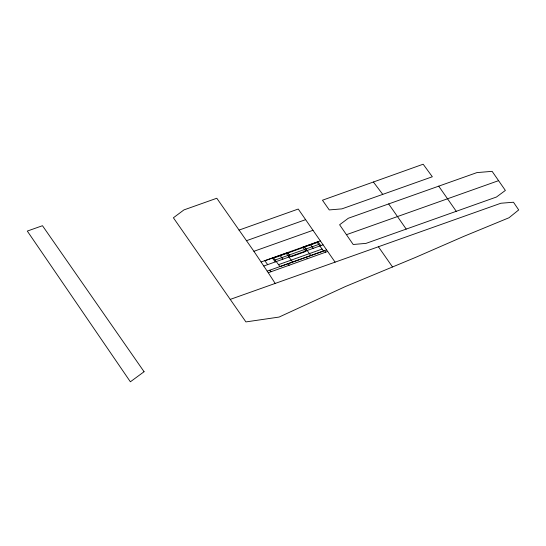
<?xml version="1.0" encoding="UTF-8"?>
<svg xmlns="http://www.w3.org/2000/svg" width="546" height="546" viewBox="0 0 546 546"><rect width="100%" height="100%" fill="white"/><g stroke="black" fill="none" stroke-linecap="round" stroke-linejoin="round"><path stroke-width="0.82" d="M275.129 260.019L318.707 244.431M263.814 266.011L323.055 244.82M278.528 264.66L322.099 249.065M267.192 271.137L326.583 249.891M230.2 299.413L500.88 203.242L513.479 202.232L518.7 209.93L509.029 217.745L463.827 236.357L415.622 257.378L345.256 286.602L279.108 317.062L245.918 321.915L173.396 217.786L183.934 209.91L216.796 198.246L253.91 251.296L268.243 272.727L327.675 251.46M238.998 230.112L298.246 209.036L335.094 262.135M246.328 240.752L305.637 219.649M382.746 194.376L432.33 176.761L423.17 164.209L322.468 200.218L329.245 209.923L341.885 208.872L382.746 194.376L373.396 182.009M253.91 251.296L313.008 230.289M388.663 203.931L476.945 172.591L492.117 171.348L505.371 190.438L496.444 197.031L366.025 243.373L353.194 244.492L339.612 224.768L348.314 218.25L388.663 203.931L406.197 229.074M261.138 261.957L320.338 240.916M346.464 234.684L498.512 180.678M320.83 245.618L318.004 241.755L302.812 247.188L305.924 251.433L290.731 256.866L287.626 252.621L264.844 260.77L267.67 264.633M324.501 250.634L325.634 252.177M310.408 244.471L313.233 248.334M304.613 247.024L310.851 255.542M306.279 257.152L307.405 258.695M286.384 253.542L292.622 262.066M288.049 263.67L289.182 265.22M280.03 255.337L282.855 259.2M272.434 258.053L275.266 261.916M269.82 270.195L270.952 271.737M438.718 186.159L456.258 211.302M378.385 246.724L392.526 266.974M268.243 272.727L275.191 283.408M144.076 371.724L130.378 381.791L27.3 231.074L42.479 225.71L144.076 371.724M317.287 242.492L273.71 258.081L279.948 266.598L323.525 251.01L317.287 242.492"/></g></svg>
